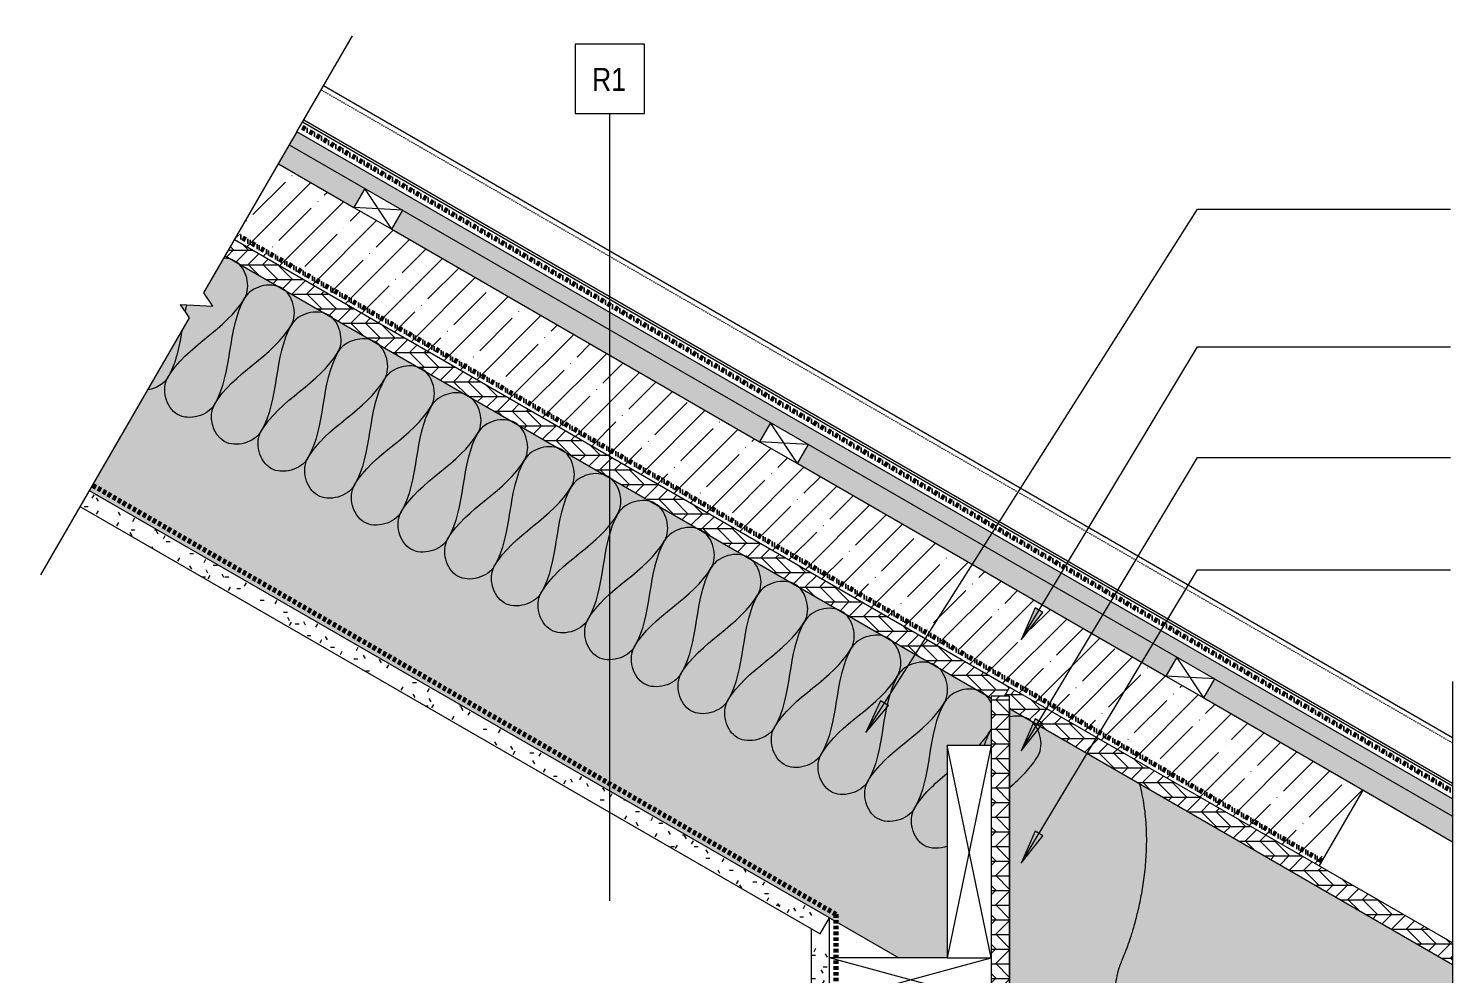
# Model space of a CAD drawing. Header units: millimetres. Extents: x 1380 to 25258, y -161 to 9352.
# Drawn here: x 8578 to 9813, y 2451 to 3269 of the extents above; entities that cross this region are included whole.
import ezdxf

# ---------------------------------------------------------------- set-up
doc = ezdxf.new("R2010")
doc.units = ezdxf.units.MM
for name, pattern in [('CMHC_Dash - Small', [2, 1, -1]), ('CMHC_Membrane001', [9, 3, -2, 0, -2, 0, -2]), ('CMHC_Membrane006', [5, 3, -2]), ('CMHC_Membrane007', [7, 3, -2, 0, -2])]:
    doc.linetypes.add(name, pattern=pattern)
for name, color, linetype, lineweight in [('A-ANNO-NOTE', 7, 'Continuous', 9), ('A-DETL-GENF', 7, 'Continuous', 18), ('A-DETL-GENF-HDLN', 7, 'CMHC_Dash - Small', 18), ('G-ANNO-TEXT', 7, 'Continuous', 9)]:
    doc.layers.add(name, color=color, linetype=linetype, lineweight=lineweight)
doc.layers.add('A-DETL', color=9, linetype='Continuous', lineweight=18, true_color=0x808080)
doc.styles.add('Arial Narrow_2', font='ARIALN.TTF', dxfattribs={"height": 20})

# ---------------------------------------------------------------- blocks, each defined once
blk = doc.blocks.new('CMHC-06_Wood Stud-Section - 38x140mm-V7-SECTION - TYP ENTRY')
at = {"layer": 'A-DETL-GENF'}
for p, q in [((38, 140), (0, 0)), ((38, 0), (0, 140)), ((38, 0), (38, 140)), ((0, 102), (0, 0))]:
    blk.add_line(p, q, dxfattribs=at)
blk = doc.blocks.new('CMHC-09_Gypsum Wallboard-Section - 16mm-9388645-SECTION - TYP ENTRY')
at = {"layer": 'A-DETL-GENF', "true_color": 0x808080}
h = blk.add_hatch(dxfattribs=at)
h.set_pattern_fill('FP_26', color=8, style=0, pattern_type=2)
h.set_pattern_definition([(270, (-1780.199, 2539.906), (10.16, -40.64), [3.353, -27.127, 3.353, -27.127, -162.56]), (270, (-1780.199, 2539.906), (10.16, -40.64), [-60.96, 3.353, -57.607, 3.353, -27.127, -71.12]), (270, (-1780.199, 2539.906), (10.16, -40.64), [-152.4, 3.353, -16.967, 3.353, -47.447]), (30, (-1775.119, 2524.666), (30.115272, 29.118818), [3.353, -27.127, 3.353, -27.127, -162.56]), (30, (-1775.119, 2524.666), (30.115272, 29.118818), [-60.96, 3.353, -57.607, 3.353, -27.127, -71.12]), (30, (-1775.119, 2524.666), (30.115272, 29.118818), [-152.4, 3.353, -16.967, 3.353, -47.447]), (150, (-1754.799, 2519.586), (-40.275272, 11.521182), [3.353, -27.127, 3.353, -27.127, -162.56]), (150, (-1754.799, 2519.586), (-40.275272, 11.521182), [-60.96, 3.353, -57.607, 3.353, -27.127, -71.12]), (150, (-1754.799, 2519.586), (-40.275272, 11.521182), [-152.4, 3.353, -16.967, 3.353, -47.447])])
h.paths.add_polyline_path([(7, 0), (718.8, 0), (704.9, 8), (709.5, 16), (7, 16)])
at = {"layer": 'A-DETL-GENF'}
for p, q in [((709.5, 16), (7, 16)), ((26, 0), (718.8, 0))]:
    blk.add_line(p, q, dxfattribs=at)
blk = doc.blocks.new('CMHC-07_Insulation_ Semi-Rigid-Section - 76mm-9386627-SECTION - TYP ENTRY')
at = {"layer": 'A-DETL-GENF', "true_color": 0x808080}
h = blk.add_hatch(dxfattribs=at)
h.set_pattern_fill('FP_29', color=8, style=0, pattern_type=2)
h.set_pattern_definition([(255, (1294.982, 3685.112), (30.66814, -8.2175), []), (255, (1275.54, 3673.886), (30.66814, -8.2175), [39.688, -7.938, 0.33528, -7.602])])
h.paths.add_polyline_path([(0, 0), (0, -76), (1084.8, -76), (1084.8, 0), (4.6, 0)])
at = {"layer": 'A-DETL-GENF'}
blk.add_line((0, 0), (0, -76), dxfattribs=at)
blk = doc.blocks.new('CMHC-06_Plywood-Section - 16mm-9400711-SECTION - TYP ENTRY')
at = {"layer": 'A-DETL-GENF', "true_color": 0x808080}
h = blk.add_hatch(dxfattribs=at)
h.set_pattern_fill('FP_30', color=8, style=0, pattern_type=2)
h.set_pattern_definition([(210, (1967.196, 3685.112), (6.3475, -10.994193), []), (165, (1967.196, 3685.112), (-10.994535, -6.347698), [17.953, -17.953]), (255, (1967.196, 3685.112), (-10.994535, -6.347698), [17.953, -17.953])])
h.paths.add_polyline_path([(9.2, 16), (13.9, 8), (0, 0), (403.9, 0), (394.7, 16), (27.7, 16)])
h.paths.add_polyline_path([(529.6, 16), (538.9, 0), (981.8, 0), (981.8, 8.7), (978.1, 6.5), (972.6, 16), (619.1, 16)])
at = {"layer": 'A-DETL-GENF'}
for p, q in [((394.7, 16), (9.2, 16)), ((972.6, 16), (529.6, 16)), ((0, 0), (403.9, 0)), ((538.9, 0), (981.8, 0))]:
    blk.add_line(p, q, dxfattribs=at)
blk = doc.blocks.new('CMHC-09_Gypsum Wallboard-Section - 16mm-9383248-SECTION - TYP ENTRY')
at = {"layer": 'A-DETL-GENF', "true_color": 0x808080}
h = blk.add_hatch(dxfattribs=at)
h.set_pattern_fill('FP_31', color=8, style=0, pattern_type=2)
h.set_pattern_definition([(210, (950.145, 3434.112), (-30.115272, -29.118818), [3.353, -27.127, 3.353, -27.127, -162.56]), (210, (950.145, 3434.112), (-30.115272, -29.118818), [-60.96, 3.353, -57.607, 3.353, -27.127, -71.12]), (210, (950.145, 3434.112), (-30.115272, -29.118818), [-152.4, 3.353, -16.967, 3.353, -47.447]), (330, (939.487, 3422.092), (40.275272, -11.521182), [3.353, -27.127, 3.353, -27.127, -162.56]), (330, (939.487, 3422.092), (40.275272, -11.521182), [-60.96, 3.353, -57.607, 3.353, -27.127, -71.12]), (330, (939.487, 3422.092), (40.275272, -11.521182), [-152.4, 3.353, -16.967, 3.353, -47.447]), (90, (945.247, 3401.955), (-10.16, 40.64), [3.353, -27.127, 3.353, -27.127, -162.56]), (90, (945.247, 3401.955), (-10.16, 40.64), [-60.96, 3.353, -57.607, 3.353, -27.127, -71.12]), (90, (945.247, 3401.955), (-10.16, 40.64), [-152.4, 3.353, -16.967, 3.353, -47.447])])
h.paths.add_polyline_path([(0, 16), (0, 0), (740, 0), (740, 16), (9.2, 16)])
at = {"layer": 'A-DETL-GENF'}
for p, q in [((740, 16), (0, 16)), ((0, 16), (0, 0)), ((0, 0), (740, 0))]:
    blk.add_line(p, q, dxfattribs=at)
blk = doc.blocks.new('LGA-07_Standing Seam Roof-Side - Standard-9406859-SECTION - TYP ENTRY')
at = {"layer": 'A-DETL-GENF'}
for p, q in [((1851.3, 0), (701.2, 0)), ((1851.3, 0), (701.2, 0)), ((1851.3, -2), (702.4, -2)), ((722, -36), (1851.3, -36)), ((722, -36), (1851.3, -36))]:
    blk.add_line(p, q, dxfattribs=at)
at = {"layer": 'A-DETL-GENF-HDLN'}
blk.add_line((719.7, -32), (1851.3, -32), dxfattribs=at)
blk = doc.blocks.new('CMHC-06_Wood Stud-Section - 38x184mm-V11-SECTION - TYP ENTRY')
at = {"layer": 'A-DETL-GENF'}
for p, q in [((38, 184), (0, 184)), ((0, 184), (0, 0)), ((38, 184), (0, 0)), ((38, 0), (0, 184)), ((0, 0), (38, 0))]:
    blk.add_line(p, q, dxfattribs=at)
blk = doc.blocks.new('CMHC-06_Wood Stud-Section - 19x38mm-6583815-SECTION - TYP ENTRY')
at = {"layer": 'A-DETL-GENF'}
for p, q in [((0, 19), (0, 0)), ((38, 19), (0, 0)), ((38, 0), (0, 19)), ((38, 0), (38, 19)), ((0, 0), (38, 0))]:
    blk.add_line(p, q, dxfattribs=at)
blk = doc.blocks.new('CMHC-06_Plywood-Section - 16mm-9386962-SECTION - TYP ENTRY')
at = {"layer": 'A-DETL-GENF', "true_color": 0x808080}
h = blk.add_hatch(dxfattribs=at)
h.set_pattern_fill('FP_39', color=8, style=0, pattern_type=2)
h.set_pattern_definition([(210, (985.363, 3685.112), (6.3475, -10.994193), []), (165, (985.363, 3685.112), (-10.994535, -6.347698), [17.953, -17.953]), (255, (985.363, 3685.112), (-10.994535, -6.347698), [17.953, -17.953])])
h.paths.add_polyline_path([(9.2, 16), (10.1, 14.5), (0, 8.7), (0, 0), (775.2, 0), (775.2, 16), (312.4, 16)])
at = {"layer": 'A-DETL-GENF'}
for p, q in [((775.2, 16), (9.2, 16)), ((0, 8.7), (0, 0)), ((0, 0), (775.2, 0))]:
    blk.add_line(p, q, dxfattribs=at)
blk = doc.blocks.new('CMHC-06_Plywood-Section - 16mm-9400759-SECTION - TYP ENTRY')
at = {"layer": 'A-DETL-GENF', "true_color": 0x808080}
h = blk.add_hatch(dxfattribs=at)
h.set_pattern_fill('FP_40', color=8, style=0, pattern_type=2)
h.set_pattern_definition([(270, (-1806.199, 2695.906), (12.695, 8e-16), []), (225, (-1806.199, 2695.906), (9e-16, -12.695395), [17.953, -17.953]), (315, (-1806.199, 2695.906), (0, -12.695395), [17.953, -17.953])])
h.paths.add_polyline_path([(0, 16), (0, 0), (885, 0), (885, 16), (20.7, 16)])
at = {"layer": 'A-DETL-GENF'}
for p, q in [((885, 16), (0, 16)), ((0, 16), (0, 0)), ((885, 0), (885, 16)), ((0, 0), (147, 0)), ((236, 0), (885, 0))]:
    blk.add_line(p, q, dxfattribs=at)
blk = doc.blocks.new('CMHC-01_Break Line - Typical-9404826-SECTION - TYP ENTRY')
at = {"layer": 'A-DETL-GENF'}
for p, q in [((-12.5, 0), (-6.2, 12.5)), ((-6.2, 12.5), (6.3, -12.5)), ((-269.7, 0), (-12.5, 0)), ((6.3, -12.5), (12.5, 0)), ((12.5, 0), (160.5, 0)), ((173.5, 0), (269.7, 0))]:
    blk.add_line(p, q, dxfattribs=at)
blk = doc.blocks.new('CMHC-06_Plywood-Section - 13mm-9403710-SECTION - TYP ENTRY')
at = {"layer": 'A-DETL-GENF', "true_color": 0x808080}
h = blk.add_hatch(dxfattribs=at)
h.set_pattern_fill('FP_43', color=8, style=0, pattern_type=2)
h.set_pattern_definition([(210, (2048.832, 3780.112), (6.3475, -10.994193), []), (165, (2048.832, 3780.112), (-10.994535, -6.347698), [17.953, -17.953]), (255, (2048.832, 3780.112), (-10.994535, -6.347698), [17.953, -17.953])])
h.paths.add_polyline_path([(0, 0), (0, -13), (547.9, -13), (540.4, 0), (13, 0)])
h.paths.add_polyline_path([(675.4, 0), (682.9, -13), (1838.7, -13), (1838.7, 0), (740, 0)])
at = {"layer": 'A-DETL-GENF'}
for p, q in [((1838.7, 0), (675.4, 0)), ((1838.7, -13), (1838.7, 0)), ((682.9, -13), (1838.7, -13))]:
    blk.add_line(p, q, dxfattribs=at)
blk = doc.blocks.new('CMHC-01_Break Line - Typical-V15-SECTION - TYP ENTRY')
at = {"layer": 'A-DETL-GENF'}
for p, q in [((-12.5, 0), (-6.2, 12.5)), ((-6.2, 12.5), (6.3, -12.5)), ((-501.9, 0), (-12.5, 0)), ((6.3, -12.5), (12.5, 0)), ((12.5, 0), (501.9, 0))]:
    blk.add_line(p, q, dxfattribs=at)
blk = doc.blocks.new('CMHC_Tag - Assembly _Drafting_ - Roof Tag-8645245-SECTION - TYP ENTRY')
at = {"layer": 'A-ANNO-NOTE'}
for p, q in [((3, 3), (-3, 3)), ((-3, 3), (-3, -3)), ((3, -3), (3, 3)), ((-3, -3), (3, -3))]:
    blk.add_line(p, q, dxfattribs=at)

msp = doc.modelspace()

# ---------------------------------------------------------------- hatches: boundary and pattern name
at = {"layer": 'A-DETL-GENF', "true_color": 0xffffff}
h = msp.add_hatch(color=7, dxfattribs=at)
h.paths.add_polyline_path([(10373.1, 2240.5), (10391, 2240.5), (10396, 2249.3), (10308.3, 2299.9), (10298.8, 2283.5), (10363.8, 2245.9)])
h.paths.add_polyline_path([(10265.9, 2302.5), (10275.4, 2318.9), (9956.7, 2502.9), (9947.2, 2486.5), (10261.8, 2304.8)])
h.paths.add_polyline_path([(9811.2, 2565), (9811.2, 2586.9), (9605.1, 2705.9), (9595.6, 2689.5), (9733.7, 2609.7)])
h.paths.add_polyline_path([(9562.7, 2708.5), (9572.2, 2724.9), (9253.5, 2908.9), (9244, 2892.5), (9427.5, 2786.5)])
h.paths.add_polyline_path([(9211, 2911.5), (9220.5, 2927.9), (8901.9, 3111.9), (8892.4, 3095.5), (9149, 2947.3)])
h.paths.add_polyline_path([(8859.4, 3114.5), (8868.9, 3130.9), (8803.7, 3168.6), (8794.2, 3152.1), (8858.3, 3115.1)])
h = msp.add_hatch(color=7, dxfattribs=at)
h.paths.add_polyline_path([(10091.8, 2042.2), (10129.8, 2042.2), (10129.8, 2137.2), (10261.8, 2137.2), (10261.8, 2198.6), (9928, 2391.3), (9928, 2214.5), (9940.5, 2208.3), (9915.5, 2195.8), (9928, 2189.5), (9928, 2119.9), (10062.7, 2042.2)])
h.paths.add_polyline_path([(9811.2, 2187.4), (9811.2, 2189.5), (9798.7, 2195.8), (9823.7, 2208.3), (9811.2, 2214.5), (9811.2, 2458.8), (9427.5, 2680.2), (9427.5, 2408.9), (9810.1, 2188)])
h.paths.add_polyline_path([(9331.5, 2464.3), (9373.5, 2464.3), (9373.5, 2648.3), (9411.5, 2648.3), (9411.5, 2689.5), (8748.2, 3072.5), (8729.7, 3040.4), (8737.4, 3028.8), (8709.5, 3030.4), (8717.2, 3018.8), (8630.7, 2869), (9295.5, 2485.1)])
at = {"layer": 'G-ANNO-TEXT'}
for points in [[(9437.6, 2739.9), (9456.4, 2763.5), (9449.6, 2767.6)], [(9303.1, 2659.6), (9322.5, 2682.9), (9315.8, 2687.1)], [(9437.6, 2643.8), (9456.4, 2667.5), (9449.6, 2671.5)], [(9437.6, 2546.5), (9456.4, 2570.2), (9449.6, 2574.2)]]:
    msp.add_hatch(color=256, dxfattribs=at).paths.add_polyline_path(points)

# ---------------------------------------------------------------- linework, layer by layer
at = {"layer": 'A-ANNO-NOTE'}
msp.add_line((9081.3, 2513.9), (9081.3, 3195.9), dxfattribs=at)
at = {"layer": 'A-DETL', "color": 5, "linetype": 'CMHC_Membrane007', "lineweight": 70, "true_color": 0x0000ff}
msp.add_line((8814.9, 3183.9), (9811.2, 2608.7), dxfattribs=at)
at = {"layer": 'A-DETL', "color": 7}
for p, q in [((8794.2, 3152.1), (8859.4, 3114.5)), ((8892.4, 3095.5), (9211, 2911.5)), ((9244, 2892.5), (9562.7, 2708.5)), ((9540.1, 2615.2), (9427.5, 2680.2)), ((9427.5, 2680.2), (9427.5, 2347.2)), ((9595.6, 2689.5), (9811.2, 2565)), ((9271.5, 2499), (9331.5, 2464.3))]:
    msp.add_line(p, q, dxfattribs=at)
at = {"layer": 'A-DETL', "color": 190, "linetype": 'CMHC_Membrane001', "lineweight": 70, "true_color": 0x8000ff}
msp.add_line((9698.2, 2548.2), (8758.7, 3090.6), dxfattribs=at)
at = {"layer": 'A-DETL', "color": 96, "linetype": 'CMHC_Membrane006', "lineweight": 70, "true_color": 0x008000}
for p, q in [((8633.4, 2873.7), (9277, 2502.1)), ((9277, 2502.1), (9277, 1790.3))]:
    msp.add_line(p, q, dxfattribs=at)
at = {"layer": 'A-DETL'}
for points, knots in [([(8765.1, 3036.1), (8770.6, 3045.7), (8765.6, 3066.8), (8750.4, 3070.4), (8747, 3070.5)], [0, 0, 0, 0, 1.414214, 1.812198, 1.812198, 1.812198, 1.812198]), ([(9411.7, 2684.8), (9409.8, 2689), (9399.1, 2702.3), (9376.8, 2695.7), (9371.3, 2686.1)], [0.895871, 0.895871, 0.895871, 0.895871, 1.414214, 2.828427, 2.828427, 2.828427, 2.828427]), ([(9452.2, 2639.5), (9457.7, 2649), (9451.9, 2673.1), (9433.1, 2674.4), (9427.5, 2673.2)], [0, 0, 0, 0, 1.414214, 2.062294, 2.062294, 2.062294, 2.062294]), ([(9373.6, 2561.1), (9367, 2558.6), (9345.6, 2558.2), (9339.4, 2584.1), (9344.9, 2593.6)], [0.607934, 0.607934, 0.607934, 0.607934, 1.414214, 2.828427, 2.828427, 2.828427, 2.828427])]:
    msp.add_open_spline(points, degree=3, knots=knots, dxfattribs=at)
for points in [[(8805.5, 3012.8), (8811, 3022.3), (8803.2, 3055.3), (8770.6, 3045.7), (8765.1, 3036.1)], [(8698.3, 2967), (8714.3, 2994.7), (8749.1, 3008.4), (8765.1, 3036.1)], [(8714.5, 3030.2), (8714.1, 3028.3), (8713.7, 3026.4), (8713.4, 3024.5)], [(8765.1, 3036.1), (8749.1, 3008.4), (8754.7, 2971.4), (8738.7, 2943.6)], [(8846, 2989.5), (8851.5, 2999), (8843.6, 3032), (8811, 3022.3), (8805.5, 3012.8)], [(8710.5, 3007.2), (8708.2, 2993.1), (8705.3, 2979.1), (8698.3, 2967)], [(8738.7, 2943.6), (8754.7, 2971.4), (8789.5, 2985), (8805.5, 3012.8)], [(8805.5, 3012.8), (8789.5, 2985), (8795.1, 2948.1), (8779.1, 2920.3)], [(8886.4, 2966.1), (8891.9, 2975.7), (8884, 3008.7), (8851.5, 2999), (8846, 2989.5)], [(8779.1, 2920.3), (8795.1, 2948.1), (8829.9, 2961.7), (8846, 2989.5)], [(8846, 2989.5), (8829.9, 2961.7), (8835.5, 2924.7), (8819.5, 2897)], [(8926.8, 2942.8), (8932.3, 2952.3), (8924.4, 2985.3), (8891.9, 2975.7), (8886.4, 2966.1)], [(8698.3, 2967), (8695.1, 2961.5), (8688.4, 2957.6), (8681.3, 2956.3)], [(8738.7, 2943.6), (8733.2, 2934.1), (8700.6, 2924.4), (8692.8, 2957.4), (8698.3, 2967)], [(8819.5, 2897), (8835.5, 2924.7), (8870.3, 2938.4), (8886.4, 2966.1)], [(8886.4, 2966.1), (8870.3, 2938.4), (8875.9, 2901.4), (8859.9, 2873.6)], [(8967.2, 2919.5), (8972.7, 2929), (8964.8, 2962), (8932.3, 2952.3), (8926.8, 2942.8)], [(8779.1, 2920.3), (8773.6, 2910.8), (8741, 2901.1), (8733.2, 2934.1), (8738.7, 2943.6)], [(8859.9, 2873.6), (8875.9, 2901.4), (8910.8, 2915), (8926.8, 2942.8)], [(8926.8, 2942.8), (8910.8, 2915), (8916.4, 2878.1), (8900.3, 2850.3)], [(9007.6, 2896.1), (9013.1, 2905.7), (9005.2, 2938.7), (8972.7, 2929), (8967.2, 2919.5)], [(8819.5, 2897), (8814, 2887.4), (8781.5, 2877.7), (8773.6, 2910.8), (8779.1, 2920.3)], [(8900.3, 2850.3), (8916.4, 2878.1), (8951.2, 2891.7), (8967.2, 2919.5)], [(8967.2, 2919.5), (8951.2, 2891.7), (8956.8, 2854.7), (8940.7, 2827)], [(9048, 2872.8), (9053.5, 2882.3), (9045.7, 2915.3), (9013.1, 2905.7), (9007.6, 2896.1)], [(8859.9, 2873.6), (8854.4, 2864.1), (8821.9, 2854.4), (8814, 2887.4), (8819.5, 2897)], [(8940.7, 2827), (8956.8, 2854.7), (8991.6, 2868.4), (9007.6, 2896.1)], [(9007.6, 2896.1), (8991.6, 2868.4), (8997.2, 2831.4), (8981.2, 2803.6)], [(9088.4, 2849.5), (9093.9, 2859), (9086.1, 2892), (9053.5, 2882.3), (9048, 2872.8)], [(8900.3, 2850.3), (8894.8, 2840.8), (8862.3, 2831.1), (8854.4, 2864.1), (8859.9, 2873.6)], [(8981.2, 2803.6), (8997.2, 2831.4), (9032, 2845), (9048, 2872.8)], [(9048, 2872.8), (9032, 2845), (9037.6, 2808.1), (9021.6, 2780.3)], [(9128.9, 2826.1), (9134.4, 2835.7), (9126.5, 2868.7), (9093.9, 2859), (9088.4, 2849.5)], [(8940.7, 2827), (8935.2, 2817.4), (8902.7, 2807.7), (8894.8, 2840.8), (8900.3, 2850.3)], [(9021.6, 2780.3), (9037.6, 2808.1), (9072.4, 2821.7), (9088.4, 2849.5)], [(9088.4, 2849.5), (9072.4, 2821.7), (9078, 2784.7), (9062, 2757)], [(9169.3, 2802.8), (9174.8, 2812.3), (9166.9, 2845.3), (9134.4, 2835.7), (9128.9, 2826.1)], [(8981.2, 2803.6), (8975.7, 2794.1), (8943.1, 2784.4), (8935.2, 2817.4), (8940.7, 2827)], [(9062, 2757), (9078, 2784.7), (9112.8, 2798.4), (9128.9, 2826.1)], [(9128.9, 2826.1), (9112.8, 2798.4), (9118.4, 2761.4), (9102.4, 2733.6)], [(9209.7, 2779.5), (9215.2, 2789), (9207.3, 2822), (9174.8, 2812.3), (9169.3, 2802.8)], [(9021.6, 2780.3), (9016.1, 2770.8), (8983.5, 2761.1), (8975.7, 2794.1), (8981.2, 2803.6)], [(9102.4, 2733.6), (9118.4, 2761.4), (9153.2, 2775), (9169.3, 2802.8)], [(9169.3, 2802.8), (9153.2, 2775), (9158.9, 2738.1), (9142.8, 2710.3)], [(9250.1, 2756.1), (9255.6, 2765.7), (9247.7, 2798.7), (9215.2, 2789), (9209.7, 2779.5)], [(9062, 2757), (9056.5, 2747.4), (9023.9, 2737.7), (9016.1, 2770.8), (9021.6, 2780.3)], [(9142.8, 2710.3), (9158.9, 2738.1), (9193.7, 2751.7), (9209.7, 2779.5)], [(9209.7, 2779.5), (9193.7, 2751.7), (9199.3, 2714.7), (9183.2, 2687)], [(9290.5, 2732.8), (9296, 2742.3), (9288.1, 2775.3), (9255.6, 2765.7), (9250.1, 2756.1)], [(9102.4, 2733.6), (9096.9, 2724.1), (9064.4, 2714.4), (9056.5, 2747.4), (9062, 2757)], [(9183.2, 2687), (9199.3, 2714.7), (9234.1, 2728.4), (9250.1, 2756.1)], [(9250.1, 2756.1), (9234.1, 2728.4), (9239.7, 2691.4), (9223.6, 2663.6)], [(9330.9, 2709.5), (9336.4, 2719), (9328.6, 2752), (9296, 2742.3), (9290.5, 2732.8)], [(9142.8, 2710.3), (9137.3, 2700.8), (9104.8, 2691.1), (9096.9, 2724.1), (9102.4, 2733.6)], [(9223.6, 2663.6), (9239.7, 2691.4), (9274.5, 2705), (9290.5, 2732.8)], [(9290.5, 2732.8), (9274.5, 2705), (9280.1, 2668.1), (9264.1, 2640.3)], [(9371.3, 2686.1), (9376.8, 2695.7), (9369, 2728.7), (9336.4, 2719), (9330.9, 2709.5)], [(9183.2, 2687), (9177.7, 2677.4), (9145.2, 2667.7), (9137.3, 2700.8), (9142.8, 2710.3)], [(9264.1, 2640.3), (9280.1, 2668.1), (9314.9, 2681.7), (9330.9, 2709.5)], [(9330.9, 2709.5), (9314.9, 2681.7), (9320.5, 2644.7), (9304.5, 2617)], [(9223.6, 2663.6), (9218.1, 2654.1), (9185.6, 2644.4), (9177.7, 2677.4), (9183.2, 2687)], [(9304.5, 2617), (9320.5, 2644.7), (9355.3, 2658.4), (9371.3, 2686.1)], [(9371.3, 2686.1), (9355.3, 2658.4), (9360.9, 2621.4), (9344.9, 2593.6)], [(9264.1, 2640.3), (9258.6, 2630.8), (9226, 2621.1), (9218.1, 2654.1), (9223.6, 2663.6)], [(9400.8, 2648.2), (9404.9, 2652.6), (9408.5, 2657.3), (9411.6, 2662.5)], [(9411.5, 2662.3), (9409, 2657.9), (9407, 2653.2), (9405.4, 2648.4)], [(9304.5, 2617), (9299, 2607.4), (9266.4, 2597.7), (9258.6, 2630.8), (9264.1, 2640.3)], [(9427.6, 2612.2), (9437.1, 2620.3), (9446, 2628.8), (9452.2, 2639.5)], [(9344.9, 2593.6), (9351.9, 2605.8), (9362.5, 2615.2), (9373.5, 2624.3)], [(9344.9, 2593.6), (9339.4, 2584.1), (9306.8, 2574.4), (9299, 2607.4), (9304.5, 2617)]]:
    msp.add_open_spline(points, degree=3, dxfattribs=at)
at = {"layer": 'A-DETL', "color": 7}
msp.add_open_spline([(9503.5, 2347.2), (9505.8, 2350.3), (9509.8, 2356.3), (9513.8, 2363.1), (9516.3, 2368.3), (9517.8, 2371.9), (9518.9, 2374.8), (9519.6, 2377.1), (9520.3, 2379.3), (9521, 2382), (9521.5, 2385.1), (9521.9, 2387.6), (9522, 2389.5), (9522.2, 2390.9), (9522.3, 2392.3), (9522.3, 2394.1), (9522.2, 2396.3), (9522.1, 2398.5), (9522, 2400.2), (9521.9, 2401.2), (9521.8, 2402), (9521.7, 2402.8), (9521.6, 2404.3), (9521.3, 2406.2), (9521, 2408.2), (9520.8, 2409.7), (9520.6, 2410.8), (9520.5, 2412), (9520.3, 2413.5), (9519.9, 2416.1), (9519.4, 2421.2), (9519, 2428.1), (9519, 2435.8), (9519.5, 2442.7), (9520.3, 2447.7), (9521.1, 2451.2), (9521.7, 2453.3), (9522.2, 2455), (9522.6, 2456.2), (9523.1, 2457.5), (9523.5, 2458.7), (9524, 2460), (9524.5, 2461.2), (9525, 2462.5), (9525.6, 2463.9), (9526.1, 2465.3), (9526.7, 2466.7), (9527.3, 2468.2), (9528.1, 2470.3), (9529.2, 2473), (9531, 2477.9), (9533.4, 2485.1), (9536.5, 2495.8), (9539.7, 2508.9), (9542.7, 2523.9), (9545, 2540.5), (9546.3, 2558.3), (9546.2, 2576.9), (9544.5, 2596.1), (9541.8, 2608.8), (9540.1, 2615.2)], degree=3, knots=[0, 0, 0, 0, 0.020833, 0.041667, 0.052083, 0.0625, 0.072917, 0.078125, 0.083333, 0.09375, 0.104167, 0.114583, 0.119792, 0.125, 0.130208, 0.135417, 0.145833, 0.15625, 0.161458, 0.166667, 0.169271, 0.171875, 0.177083, 0.1875, 0.197917, 0.203125, 0.208333, 0.213542, 0.21875, 0.229167, 0.25, 0.291667, 0.333333, 0.375, 0.416667, 0.4375, 0.458333, 0.46875, 0.479167, 0.489583, 0.5, 0.510417, 0.520833, 0.53125, 0.541667, 0.552083, 0.5625, 0.572917, 0.583333, 0.604167, 0.625, 0.666667, 0.708333, 0.75, 0.791667, 0.833333, 0.875, 0.916667, 0.958333, 1, 1, 1, 1], dxfattribs=at)
at = {"layer": 'G-ANNO-TEXT'}
for p, q in [((9303.1, 2659.6), (9590.2, 3113)), ((9590.2, 3113), (9809.4, 3113)), ((9437.6, 2739.9), (9590.2, 2993.8)), ((9590.2, 2993.8), (9809.4, 2993.8)), ((9437.6, 2643.8), (9590.2, 2897.8)), ((9590.2, 2897.8), (9809.4, 2897.8)), ((9437.6, 2546.5), (9590.2, 2800.4)), ((9590.2, 2800.4), (9809.4, 2800.4)), ((9449.6, 2767.6), (9437.6, 2739.9)), ((9456.4, 2763.5), (9449.6, 2767.6)), ((9437.6, 2739.9), (9456.4, 2763.5)), ((9315.8, 2687.1), (9303.1, 2659.6)), ((9303.1, 2659.6), (9322.5, 2682.9)), ((9322.5, 2682.9), (9315.8, 2687.1)), ((9449.6, 2671.5), (9437.6, 2643.8)), ((9456.4, 2667.5), (9449.6, 2671.5)), ((9437.6, 2643.8), (9456.4, 2667.5)), ((9449.6, 2574.2), (9437.6, 2546.5)), ((9437.6, 2546.5), (9456.4, 2570.2)), ((9456.4, 2570.2), (9449.6, 2574.2))]:
    msp.add_line(p, q, dxfattribs=at)

# ---------------------------------------------------------------- block references
at = {"layer": 'A-DETL-GENF'}
for name, p, rotation in [('CMHC-01_Break Line - Typical-9404826-SECTION - TYP ENTRY', (8723.4, 3029.6), 59.99999999999932), ('CMHC-06_Plywood-Section - 13mm-9403710-SECTION - TYP ENTRY', (10396, 2249.3), 149.9999999999999), ('CMHC-07_Insulation_ Semi-Rigid-Section - 76mm-9386627-SECTION - TYP ENTRY', (9695.7, 2543.9), 149.9999999999998), ('CMHC-06_Wood Stud-Section - 19x38mm-6583815-SECTION - TYP ENTRY', (8859.4, 3114.5), 330.0000000000001), ('CMHC-06_Plywood-Section - 16mm-9386962-SECTION - TYP ENTRY', (9427.5, 2698.7), 149.9999999999998), ('CMHC-06_Wood Stud-Section - 19x38mm-6583815-SECTION - TYP ENTRY', (9211, 2911.5), 330.0000000000001), ('CMHC-09_Gypsum Wallboard-Section - 16mm-9383248-SECTION - TYP ENTRY', (9271.5, 2499), 149.9999999999997), ('CMHC-06_Wood Stud-Section - 19x38mm-6583815-SECTION - TYP ENTRY', (9562.7, 2708.5), 330.0000000000001), ('CMHC-06_Plywood-Section - 16mm-9400711-SECTION - TYP ENTRY', (10277.8, 2207.8), 149.9999999999998), ('CMHC-01_Break Line - Typical-V15-SECTION - TYP ENTRY', (9811.2, 2202), 269.9999999999995), ('CMHC-06_Plywood-Section - 16mm-9400759-SECTION - TYP ENTRY', (9427.5, 1806.2), 89.99999999999991), ('CMHC-09_Gypsum Wallboard-Section - 16mm-9388645-SECTION - TYP ENTRY', (9271.5, 1780.2), 89.99999999999991), ('CMHC-06_Wood Stud-Section - 38x140mm-V7-SECTION - TYP ENTRY', (9271.5, 2464.3), 269.9999999999997)]:
    msp.add_blockref(name, p, dxfattribs=dict(at, rotation=rotation))
msp.add_blockref('CMHC-06_Wood Stud-Section - 38x184mm-V11-SECTION - TYP ENTRY', (9373.5, 2464.3), dxfattribs=at)

# ---------------------------------------------------------------- texts
at = {"layer": 'A-ANNO-NOTE', "insert": (9065.9, 3235.3), "char_height": 20, "width": 36.076, "attachment_point": 1, "style": 'Arial Narrow_2', "bg_fill": 3, "box_fill_scale": 1.25, "bg_fill_color": 256, "bg_fill_true_color": 13158600, "bg_fill_transparency": 0}
msp.add_mtext('R1', dxfattribs=at)

# ---------------------------------------------------------------- next in the draw order: block references
at = {"layer": 'A-ANNO-NOTE', "xscale": 10, "yscale": 10, "zscale": 10}
msp.add_blockref('CMHC_Tag - Assembly _Drafting_ - Roof Tag-8645245-SECTION - TYP ENTRY', (9081.3, 3225.9), dxfattribs=at)
at = {"layer": 'A-DETL-GENF', "rotation": 150.0000000000004}
msp.add_blockref('LGA-07_Standing Seam Roof-Side - Standard-9406859-SECTION - TYP ENTRY', (10418.4, 2262.9), dxfattribs=at)

doc.saveas('drawing.dxf')
